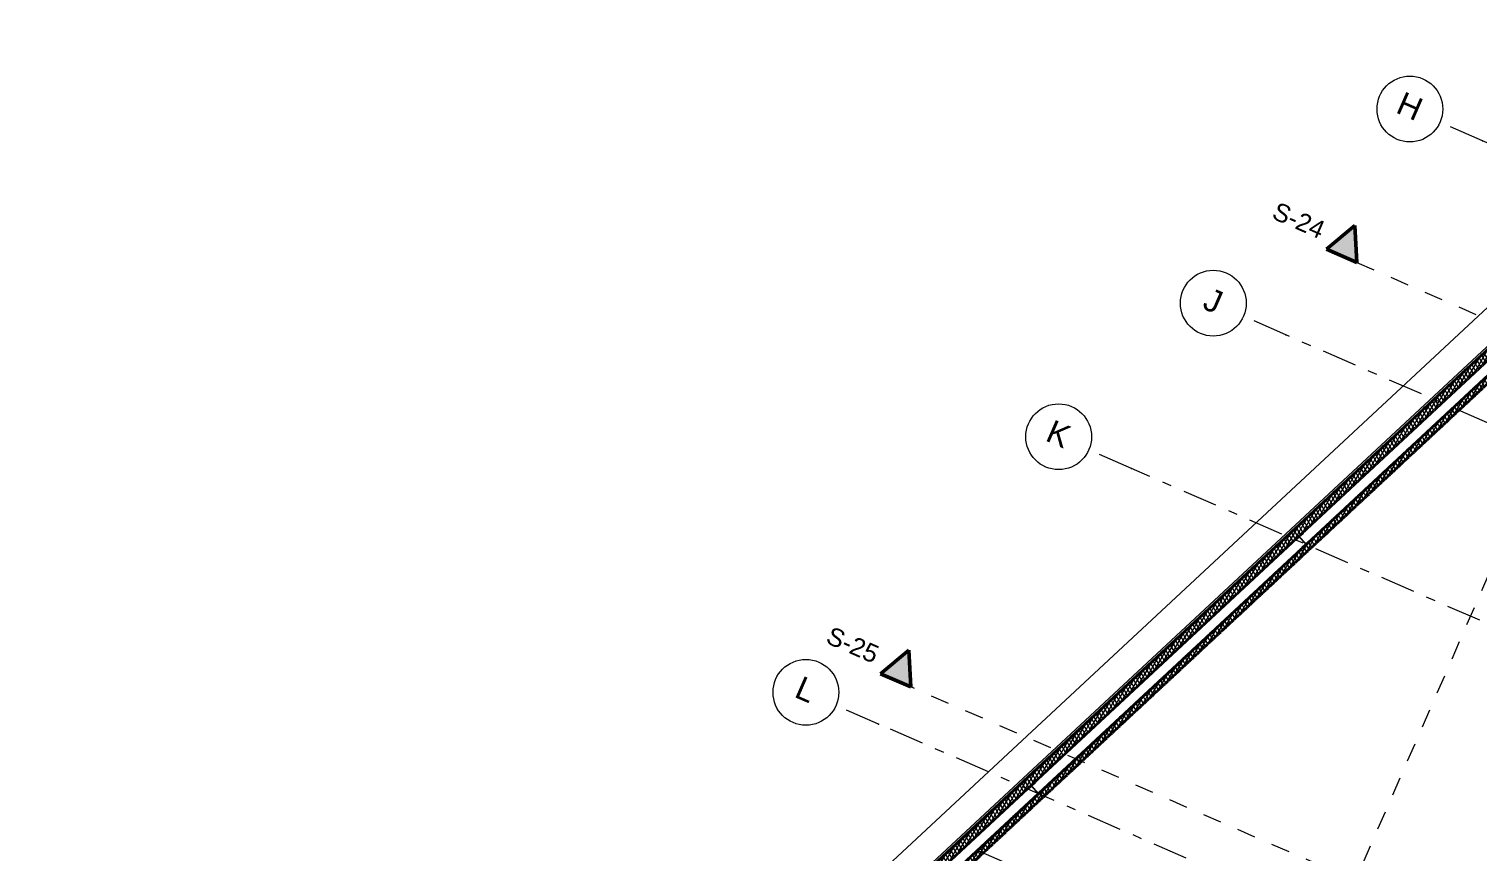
# Model space of a CAD drawing. Header units: millimetres. Extents: x -50172 to 312111, y -142074 to 4572.
# Drawn here: x -45286 to -23274, y -30050 to -17554 of the extents above; entities that cross this region are included whole.
import ezdxf
from ezdxf.enums import TextEntityAlignment as Align

# ---------------------------------------------------------------- set-up
doc = ezdxf.new("R2010")
doc.units = ezdxf.units.MM
doc.header["$MEASUREMENT"] = 0
for name, pattern in [('Dashed', [564.444447, 282.222223, -282.222223]), ('Double Dashed', [1093.611073, 529.166651, -211.666656, 141.111112, -211.666656]), ('Hidden Line', [55, 45, -10])]:
    doc.linetypes.add(name, pattern=pattern)
for name, color, linetype, lineweight in [('A-20-M_Roof_Pen_No__1', 7, 'Continuous', 13), ('A-95-MC_Marker_Section_P2.Marker_Pen_No__1', 7, 'Continuous', 13), ('A-95-MC_Marker_Section_P2.Marker_Pen_No__6', 7, 'Continuous', 35), ('COLUMN.IFC Import_Pen_No__2', 8, 'Continuous', 15), ('New_A-20-M_Floor_Slab_Pen_No__195', 7, 'Continuous', 35), ('New_A-20-M_Floor_Slab_Pen_No__4', 7, 'Continuous', 20), ('New_A-20-M_Floor_Slab_Pen_No__89', 8, 'Continuous', 20), ('New_A-20-M_Roof_Pen_No__92', 8, 'Continuous', 13), ('New_A-25-M_Wall_Ext_Pen_No__1', 7, 'Continuous', 13)]:
    doc.layers.add(name, color=color, linetype=linetype, lineweight=lineweight)
for name, color, linetype in [('A-95-MC_Marker_Section_P2.Marker', 7, 'Continuous'), ('COLUMN.IFC Import', 7, 'Continuous'), ('New_A-15-MG_Structural_Grid_Phase_2', 7, 'Continuous'), ('New_A-20-M_Floor_Slab', 7, 'Continuous'), ('New_A-20-M_Roof', 7, 'Continuous'), ('New_A-25-M_Wall_Ext', 7, 'Continuous')]:
    doc.layers.add(name, color=color, linetype=linetype)
for name, color, linetype, lineweight, true_color in [('A-95-MC_Marker_Section_P2.Marker_Pen_No__25', 7, 'Continuous', 50, 0x2a2a2a), ('New_A-15-MG_Structural_Grid_Phase_2_Pen_No__222', 7, 'Continuous', 13, 0x65af33), ('New_A-20-M_Floor_Slab_Pen_No__107', 7, 'Continuous', 15, 0xa6a6a6), ('New_A-25-M_Wall_Ext_Pen_No__107', 7, 'Continuous', 15, 0xa6a6a6)]:
    doc.layers.add(name, color=color, linetype=linetype, lineweight=lineweight, true_color=true_color)
doc.styles.add('GENERATED_STYLE_4', font='')
doc.styles.get('GENERATED_STYLE_4').set_extended_font_data('Swis721 BT')
pattern_1 = [(60, (0, 0), (-43.30127, 25), []), (120, (0, 0), (43.30127, 25), [])]

# ---------------------------------------------------------------- blocks, each defined once
blk = doc.blocks.new('Slab_1_1', base_point=(-34395, -33605))
at = {"layer": 'New_A-20-M_Floor_Slab_Pen_No__89', "linetype": 'Continuous', "flags": 128}
blk.add_lwpolyline([(-34395, -33605), (-17870, -40809), (-17712, -40447), (-34210, -33271), (-3131, -4350), (2205, -6671), (2363, -6309), (-3208, -3903), (-34893, -33388)], close=True, dxfattribs=at)
blk = doc.blocks.new('Roof_1_1', base_point=(-23076, -22803))
at = {"layer": 'New_A-20-M_Roof_Pen_No__92', "linetype": 'Continuous', "flags": 128}
for points in [[(-23076, -22803), (-30854, -30049)], [(-30853, -30048), (-23076, -22801)], [(-23075, -22801), (-30853, -30047)], [(-30853, -30047), (-30853, -30048), (-30854, -30049)], [(-30854, -30049), (14148, -49673)]]:
    blk.add_lwpolyline(points, dxfattribs=at)
blk = doc.blocks.new('*X151')
at = {"layer": 'New_A-20-M_Floor_Slab_Pen_No__107', "linetype": 'Continuous'}
for points in [[(-23401, -23213), (-23280, -23101), (-23283, -23101), (-23401, -23211)], [(-23251, -23071), (-23283, -23101), (-23280, -23101), (-23251, -23074)], [(-23701, -23493), (-23602, -23401), (-23605, -23401), (-23701, -23490)], [(-23551, -23350), (-23605, -23401), (-23602, -23401), (-23551, -23353)], [(-24001, -23772), (-23925, -23701), (-23928, -23701), (-24001, -23769)], [(-23851, -23629), (-23928, -23701), (-23925, -23701), (-23851, -23632)], [(-24151, -23909), (-24250, -24001), (-24247, -24001), (-24151, -23911)], [(-24451, -24188), (-24572, -24301), (-24570, -24301), (-24451, -24191)], [(-24301, -24051), (-24247, -24001), (-24250, -24001), (-24301, -24048)], [(-24601, -24330), (-24570, -24301), (-24572, -24301), (-24601, -24327)], [(-24901, -24609), (-24892, -24601), (-24895, -24601), (-24901, -24607)], [(-24751, -24467), (-24895, -24601), (-24892, -24601), (-24751, -24470)], [(-25201, -24888), (-25053, -24751), (-25056, -24751), (-25201, -24886)], [(-25051, -24746), (-25056, -24751), (-25053, -24751), (-25051, -24749)], [(-25501, -25168), (-25376, -25051), (-25378, -25051), (-25501, -25165)], [(-25351, -25025), (-25378, -25051), (-25376, -25051), (-25351, -25028)], [(-25651, -25305), (-25701, -25351), (-25698, -25351), (-25651, -25307)], [(-25801, -25447), (-25698, -25351), (-25701, -25351), (-25801, -25444)], [(-26101, -25726), (-26020, -25651), (-26023, -25651), (-26101, -25723)], [(-25951, -25584), (-26023, -25651), (-26020, -25651), (-25951, -25586)], [(-26401, -26005), (-26343, -25951), (-26346, -25951), (-26401, -26002)], [(-26251, -25863), (-26346, -25951), (-26343, -25951), (-26251, -25866)], [(-26551, -26142), (-26668, -26251), (-26665, -26251), (-26551, -26145)], [(-26701, -26284), (-26665, -26251), (-26668, -26251), (-26701, -26282)], [(-27001, -26564), (-26987, -26551), (-26990, -26551), (-27001, -26561)], [(-26851, -26421), (-26990, -26551), (-26987, -26551), (-26851, -26424)], [(-27301, -26843), (-27151, -26703), (-27151, -26701), (-27152, -26701), (-27301, -26840)], [(-27151, -26700), (-27152, -26701), (-27151, -26701)], [(-27601, -27122), (-27471, -27001), (-27474, -27001), (-27601, -27119)], [(-27451, -26980), (-27474, -27001), (-27471, -27001), (-27451, -26982)], [(-27751, -27259), (-27796, -27301), (-27793, -27301), (-27751, -27262)], [(-27901, -27401), (-27793, -27301), (-27796, -27301), (-27901, -27398)], [(-28201, -27680), (-28116, -27601), (-28119, -27601), (-28201, -27678)], [(-28051, -27538), (-28119, -27601), (-28116, -27601), (-28051, -27541)], [(-28501, -27959), (-28438, -27901), (-28441, -27901), (-28501, -27957)], [(-28351, -27817), (-28441, -27901), (-28438, -27901), (-28351, -27820)], [(-28651, -28096), (-28764, -28201), (-28761, -28201), (-28651, -28099)], [(-28951, -28376), (-29086, -28501), (-29083, -28501), (-28951, -28378)], [(-28801, -28239), (-28761, -28201), (-28764, -28201), (-28801, -28236)], [(-29101, -28518), (-29083, -28501), (-29086, -28501), (-29101, -28515)], [(-29401, -28797), (-29251, -28657), (-29251, -28655), (-29401, -28794)], [(-29701, -29076), (-29567, -28951), (-29570, -28951), (-29701, -29073)], [(-29551, -28934), (-29570, -28951), (-29567, -28951), (-29551, -28937)], [(-30001, -29355), (-29889, -29251), (-29892, -29251), (-30001, -29353)], [(-29851, -29213), (-29892, -29251), (-29889, -29251), (-29851, -29216)], [(-30151, -29492), (-30214, -29551), (-30211, -29551), (-30151, -29495)], [(-30301, -29635), (-30211, -29551), (-30214, -29551), (-30301, -29632)], [(-30601, -29914), (-30534, -29851), (-30537, -29851), (-30601, -29911)], [(-30451, -29771), (-30537, -29851), (-30534, -29851), (-30451, -29774)]]:
    blk.add_hatch(color=256, dxfattribs=at).paths.add_polyline_path(points)
blk = doc.blocks.new('Wall_60_1', base_point=(-34390, -33302))
at = {"layer": 'New_A-20-M_Floor_Slab_Pen_No__107', "linetype": 'Continuous'}
h = blk.add_hatch(dxfattribs=at)
h.set_pattern_fill('Batt_Insulation_0001', color=256, style=0, pattern_type=2)
h.set_pattern_definition(pattern_1)
h.paths.add_polyline_path([(-34213, -33272), (-3131, -4348), (-3151, -4232), (-34390, -33302)])
at = {"layer": 'New_A-20-M_Floor_Slab_Pen_No__195', "linetype": 'Hidden Line'}
blk.add_line((-34213, -33272), (-3131, -4348), dxfattribs=at)
at = {"layer": 'New_A-20-M_Floor_Slab_Pen_No__195', "linetype": 'Hidden Line', "flags": 128}
blk.add_lwpolyline([(-34210, -33271), (-3131, -4350)], dxfattribs=at)
at = {"layer": 'New_A-20-M_Floor_Slab_Pen_No__4', "linetype": 'Continuous', "flags": 128}
blk.add_lwpolyline([(-3151, -4232), (-34390, -33302)], dxfattribs=at)
at = {"layer": 'New_A-20-M_Floor_Slab', "color": 250, "lineweight": 50, "true_color": 0x2a2a2a}
blk.add_blockref('*X151', (0, 0), dxfattribs=at)
blk = doc.blocks.new('Standard grid marker_21')
at = {"layer": 'New_A-15-MG_Structural_Grid_Phase_2_Pen_No__222', "linetype": 'Double Dashed'}
blk.add_line((2643, 0), (48998, 0), dxfattribs=at)
at = {"layer": 'New_A-15-MG_Structural_Grid_Phase_2_Pen_No__222', "style": 'GENERATED_STYLE_4'}
blk.add_attdef('AC_MarkerText_1', text='', height=350, rotation=113.5, dxfattribs=at).set_placement((-500, -1294), align=Align.MIDDLE_CENTER)
blk = doc.blocks.new('Column 54')
at = {"layer": 'COLUMN.IFC Import_Pen_No__2', "linetype": 'Continuous'}
for p, q in [((-76.45, 78.8), (76.45, 78.8)), ((-76.45, 69.4), (-76.45, 78.8)), ((-3.25, 69.4), (-76.45, 69.4)), ((-3.25, -69.4), (-3.25, 69.4)), ((3.25, 69.4), (3.25, -69.4)), ((76.45, 69.4), (3.25, 69.4)), ((76.45, 78.8), (76.45, 69.4)), ((-76.45, -69.4), (-3.25, -69.4)), ((-76.45, -78.8), (-76.45, -69.4)), ((76.45, -78.8), (-76.45, -78.8)), ((3.25, -69.4), (76.45, -69.4)), ((76.45, -69.4), (76.45, -78.8))]:
    blk.add_line(p, q, dxfattribs=at)
blk = doc.blocks.new('Wall_67_1', base_point=(-10929, -11034))
at = {"layer": 'New_A-25-M_Wall_Ext_Pen_No__107', "linetype": 'Continuous'}
blk.add_hatch(color=256, dxfattribs=at).paths.add_polyline_path([(-10929, -11034), (-34965, -33400), (-34916, -33392), (-10911, -11053)])
h = blk.add_hatch(dxfattribs=at)
h.set_pattern_fill('Batt_Insulation_0001', color=256, style=0, pattern_type=2)
h.set_pattern_definition(pattern_1)
h.paths.add_polyline_path([(-10911, -11053), (-34916, -33392), (-34871, -33384), (-10894, -11072)])
h = blk.add_hatch(dxfattribs=at)
h.set_pattern_fill('Batt_Insulation_0001', color=256, style=0, pattern_type=2)
h.set_pattern_definition(pattern_1)
h.paths.add_polyline_path([(-10894, -11072), (-34871, -33384), (-34692, -33354), (-10826, -11145)])
h = blk.add_hatch(dxfattribs=at)
h.set_pattern_fill('Plywood_0001', color=256, style=0, pattern_type=2)
h.set_pattern_definition([(0, (0, 0), (0, 200), [])])
h.paths.add_polyline_path([(-10826, -11145), (-34692, -33354), (-34659, -33348), (-10813, -11158)])
at = {"layer": 'New_A-25-M_Wall_Ext_Pen_No__107', "linetype": 'Continuous', "lineweight": 0, "true_color": 0x535353}
for points in [[(-10813, -11158), (-34659, -33348), (-34656, -33348), (-10812, -11160)], [(-10710, -11269), (-34386, -33302), (-34382, -33301), (-10708, -11271)]]:
    blk.add_hatch(color=251, dxfattribs=at).paths.add_polyline_path(points)
at = {"layer": 'New_A-25-M_Wall_Ext_Pen_No__107', "linetype": 'Continuous'}
h = blk.add_hatch(dxfattribs=at)
h.set_pattern_fill('Plaster_0001', color=256, style=0, pattern_type=2)
h.set_pattern_definition([(222.9401, (0, 0), (-117.9931, 126.7976), [0, -100]), (222.9401, (22.4, -97.46), (-117.9931, 126.7976), [0, -100])])
h.paths.add_polyline_path([(-10708, -11271), (-34382, -33301), (-34355, -33296), (-10698, -11282)])
at = {"layer": 'New_A-25-M_Wall_Ext_Pen_No__1', "linetype": 'Continuous'}
for p, q in [((-10911, -11053), (-34916, -33392)), ((-10894, -11072), (-34871, -33384)), ((-10826, -11145), (-34692, -33354)), ((-10813, -11158), (-34659, -33348)), ((-10812, -11160), (-34656, -33348)), ((-10710, -11269), (-34386, -33302)), ((-10708, -11271), (-34382, -33301))]:
    blk.add_line(p, q, dxfattribs=at)
at = {"layer": 'New_A-25-M_Wall_Ext_Pen_No__1', "linetype": 'Continuous', "flags": 128}
for points in [[(-10929, -11034), (-34965, -33400)], [(-34355, -33296), (-10698, -11282)]]:
    blk.add_lwpolyline(points, dxfattribs=at)
blk = doc.blocks.new('Standard grid marker_28')
at = {"layer": 'New_A-15-MG_Structural_Grid_Phase_2_Pen_No__222', "linetype": 'Double Dashed'}
for p, q in [((705, 0), (18281, 0)), ((705, 0), (0, 0)), ((18281, 0), (18986, 0))]:
    blk.add_line(p, q, dxfattribs=at)
at = {"layer": 'New_A-15-MG_Structural_Grid_Phase_2_Pen_No__222', "linetype": 'Continuous'}
for centre in [(-500, 0), (19486, 0)]:
    blk.add_circle(centre, 500, dxfattribs=at)
at = {"layer": 'New_A-15-MG_Structural_Grid_Phase_2_Pen_No__222', "linetype": 'Double Dashed'}
for p in [(705, 0), (705, 0), (18281, 0), (18281, 0)]:
    blk.add_point(p, dxfattribs=at)
at = {"layer": 'New_A-15-MG_Structural_Grid_Phase_2_Pen_No__222', "style": 'GENERATED_STYLE_4'}
for tag, p in [('AC_MarkerText_1_0', (-500, 43)), ('AC_MarkerText_1_1', (19486, 43))]:
    blk.add_attdef(tag, text='', height=350, rotation=180, dxfattribs=at).set_placement(p, align=Align.MIDDLE_CENTER)
blk = doc.blocks.new('Standard grid marker_29')
at = {"layer": 'New_A-15-MG_Structural_Grid_Phase_2_Pen_No__222', "linetype": 'Double Dashed'}
for p, q in [((705, 0), (53258, 0)), ((53258, 0), (53963, 0))]:
    blk.add_line(p, q, dxfattribs=at)
at = {"layer": 'New_A-15-MG_Structural_Grid_Phase_2_Pen_No__222', "linetype": 'Continuous'}
blk.add_circle((54463, 0), 500, dxfattribs=at)
at = {"layer": 'New_A-15-MG_Structural_Grid_Phase_2_Pen_No__222', "linetype": 'Double Dashed'}
blk.add_point((53258, 0), dxfattribs=at)
blk.add_point((53258, 0), dxfattribs=at)
at = {"layer": 'New_A-15-MG_Structural_Grid_Phase_2_Pen_No__222', "style": 'GENERATED_STYLE_4'}
for tag, p in [('AC_MarkerText_1_0', (-500, 39)), ('AC_MarkerText_1_1', (54463, 39))]:
    blk.add_attdef(tag, text='', height=350, rotation=180, dxfattribs=at).set_placement(p, align=Align.MIDDLE_CENTER)
blk = doc.blocks.new('Standard grid marker_30')
at = {"layer": 'New_A-15-MG_Structural_Grid_Phase_2_Pen_No__222', "linetype": 'Double Dashed'}
for p, q in [((705, 0), (54601, 0)), ((54601, 0), (55306, 0))]:
    blk.add_line(p, q, dxfattribs=at)
at = {"layer": 'New_A-15-MG_Structural_Grid_Phase_2_Pen_No__222', "linetype": 'Continuous'}
blk.add_circle((55806, 0), 500, dxfattribs=at)
at = {"layer": 'New_A-15-MG_Structural_Grid_Phase_2_Pen_No__222', "linetype": 'Double Dashed'}
blk.add_point((54601, 0), dxfattribs=at)
blk.add_point((54601, 0), dxfattribs=at)
at = {"layer": 'New_A-15-MG_Structural_Grid_Phase_2_Pen_No__222', "style": 'GENERATED_STYLE_4'}
for tag, p in [('AC_MarkerText_1_0', (-500, 43)), ('AC_MarkerText_1_1', (55806, 43))]:
    blk.add_attdef(tag, text='', height=350, rotation=180, dxfattribs=at).set_placement(p, align=Align.MIDDLE_CENTER)
blk = doc.blocks.new('Standard grid marker_38')
at = {"layer": 'New_A-15-MG_Structural_Grid_Phase_2_Pen_No__222', "linetype": 'Double Dashed'}
for p, q in [((705, 0), (11275, 0)), ((705, 0), (0, 0)), ((11275, 0), (11980, 0))]:
    blk.add_line(p, q, dxfattribs=at)
at = {"layer": 'New_A-15-MG_Structural_Grid_Phase_2_Pen_No__222', "linetype": 'Continuous'}
for centre in [(-500, 0), (12480, 0)]:
    blk.add_circle(centre, 500, dxfattribs=at)
at = {"layer": 'New_A-15-MG_Structural_Grid_Phase_2_Pen_No__222', "linetype": 'Double Dashed'}
for p in [(705, 0), (705, 0), (11275, 0), (11275, 0)]:
    blk.add_point(p, dxfattribs=at)
at = {"layer": 'New_A-15-MG_Structural_Grid_Phase_2_Pen_No__222', "style": 'GENERATED_STYLE_4'}
for tag, p in [('AC_MarkerText_1_0', (-500, 43)), ('AC_MarkerText_1_1', (12480, 43))]:
    blk.add_attdef(tag, text='', height=350, rotation=180, dxfattribs=at).set_placement(p, align=Align.MIDDLE_CENTER)
blk = doc.blocks.new('Cutting Plane_4_1', base_point=(-25330, -21003))
at = {"layer": 'A-95-MC_Marker_Section_P2.Marker_Pen_No__25', "linetype": 'Continuous'}
blk.add_hatch(color=256, dxfattribs=at).paths.add_polyline_path([(-25560, -20903), (-25101, -21103), (-25131, -20544)])
at = {"layer": 'A-95-MC_Marker_Section_P2.Marker_Pen_No__1', "linetype": 'Dashed'}
blk.add_line((-25101, -21103), (22392, -41812), dxfattribs=at)
at = {"layer": 'A-95-MC_Marker_Section_P2.Marker_Pen_No__25', "linetype": 'Continuous'}
for p, q in [((-25131, -20544), (-25560, -20903)), ((-25101, -21103), (-25131, -20544)), ((-25560, -20903), (-25101, -21103))]:
    blk.add_line(p, q, dxfattribs=at)
at = {"layer": 'A-95-MC_Marker_Section_P2.Marker_Pen_No__6', "insert": (-26412, -20431), "char_height": 275, "attachment_point": 7, "rotation": 336.4404, "style": 'GENERATED_STYLE_4'}
blk.add_mtext('\\A1;{\\fSwis721 BT|b0|i0|c0|p34;S-24}', dxfattribs=at)
blk = doc.blocks.new('Cutting Plane_5_1', base_point=(18851, -50545))
at = {"layer": 'A-95-MC_Marker_Section_P2.Marker_Pen_No__25', "linetype": 'Continuous'}
blk.add_hatch(color=256, dxfattribs=at).paths.add_polyline_path([(-32340, -27355), (-31882, -27555), (-31911, -26997)])
at = {"layer": 'A-95-MC_Marker_Section_P2.Marker_Pen_No__1', "linetype": 'Dashed'}
blk.add_line((-6471, -38635), (-31882, -27555), dxfattribs=at)
at = {"layer": 'A-95-MC_Marker_Section_P2.Marker_Pen_No__25', "linetype": 'Continuous'}
for p, q in [((-31911, -26997), (-32340, -27355)), ((-31882, -27555), (-31911, -26997)), ((-32340, -27355), (-31882, -27555))]:
    blk.add_line(p, q, dxfattribs=at)
at = {"layer": 'A-95-MC_Marker_Section_P2.Marker_Pen_No__6', "insert": (-33192, -26883), "char_height": 275, "attachment_point": 7, "rotation": 336.4404, "style": 'GENERATED_STYLE_4'}
blk.add_mtext('\\A1;{\\fSwis721 BT|b0|i0|c0|p34;S-25}', dxfattribs=at)
blk = doc.blocks.new('Cutting Plane_9_1', base_point=(-22092, -23539))
at = {"layer": 'A-95-MC_Marker_Section_P2.Marker_Pen_No__25', "linetype": 'Continuous'}
for points in [[(-21992, -23310), (-22192, -23768), (-21633, -23739)], [(-26233, -33037), (-26033, -32579), (-25675, -33008)]]:
    blk.add_hatch(color=256, dxfattribs=at).paths.add_polyline_path(points)
at = {"layer": 'A-95-MC_Marker_Section_P2.Marker_Pen_No__1', "linetype": 'Dashed'}
blk.add_line((-22192, -23768), (-26033, -32579), dxfattribs=at)
at = {"layer": 'A-95-MC_Marker_Section_P2.Marker_Pen_No__25', "linetype": 'Continuous'}
for p, q in [((-21992, -23310), (-22192, -23768)), ((-21633, -23739), (-21992, -23310)), ((-22192, -23768), (-21633, -23739)), ((-26233, -33037), (-26033, -32579)), ((-26033, -32579), (-25675, -33008)), ((-25675, -33008), (-26233, -33037))]:
    blk.add_line(p, q, dxfattribs=at)
at = {"layer": 'A-95-MC_Marker_Section_P2.Marker_Pen_No__6', "char_height": 275, "rotation": 66.4404, "style": 'GENERATED_STYLE_4'}
for insert, attachment_point in [((-21580, -23325), 7), ((-25942, -33328), 9)]:
    blk.add_mtext('\\A1;{\\fSwis721 BT|b0|i0|c0|p34;S-169}', dxfattribs=dict(at, insert=insert, attachment_point=attachment_point))

msp = doc.modelspace()

# ---------------------------------------------------------------- linework, layer by layer
at = {"layer": 'A-20-M_Roof_Pen_No__1', "linetype": 'Continuous', "flags": 128}
msp.add_lwpolyline([(-10929.1, -11033.6), (-11222.7, -10718.1), (-35220, -33051.7, 0.1872464), (-45165.9, -54137.9, 0.0363407), (-45188.3, -60137.2), (-44748.9, -60133.2), (-42569.8, -61081), (-41889.8, -65455.6, 0.2416882), (-38286.5, -69785.9, 0.0808458), (-29464.2, -72116.1)], format="xyb", dxfattribs=at)

# ---------------------------------------------------------------- block references
at = {"layer": 'A-95-MC_Marker_Section_P2.Marker'}
for name, p in [('Cutting Plane_4_1', (-25330.5, -21002.6)), ('Cutting Plane_9_1', (-22091.6, -23538.9)), ('Cutting Plane_5_1', (18850.6, -50545.4))]:
    msp.add_blockref(name, p, dxfattribs=at)
at = {"layer": 'COLUMN.IFC Import', "linetype": 'Continuous', "zscale": 1000, "rotation": 42.93888217509532}
for p in [(-25926.6, -25329), (-29995.7, -29115.7)]:
    msp.add_blockref('Column 54', p, dxfattribs=at)
at = {"layer": 'New_A-15-MG_Structural_Grid_Phase_2', "color": 8, "linetype": 'Continuous', "lineweight": 15, "zscale": 1000, "rotation": 222.9404146370858}
msp.add_blockref('Standard grid marker_21', (3387.7, 1823.7), dxfattribs=at)
at = {"layer": 'New_A-15-MG_Structural_Grid_Phase_2', "color": 8, "linetype": 'Continuous', "lineweight": 15}
ref = msp.add_blockref('Standard grid marker_28', (-6433.3, -26559.5), dxfattribs=dict(at, zscale=1000, rotation=156.4404115839929))
ref.add_attrib('AC_MarkerText_1', 'H', dxfattribs={"layer": 'New_A-15-MG_Structural_Grid_Phase_2_Pen_No__222', "color": 85, "true_color": 0x65af33, "height": 350, "rotation": 336.44041, "style": 'GENERATED_STYLE_4'}).set_placement((-5974.9, -26715.9), align=Align.MIDDLE_CENTER)
ref.add_attrib('AC_MarkerText_1_1', 'H', dxfattribs={"layer": 'New_A-15-MG_Structural_Grid_Phase_2_Pen_No__222', "color": 85, "true_color": 0x65af33, "height": 350, "rotation": 336.44041, "style": 'GENERATED_STYLE_4'}).set_placement((-24295.3, -18727.3), align=Align.MIDDLE_CENTER)
ref = msp.add_blockref('Standard grid marker_29', (22639.6, -43491.3), dxfattribs=dict(at, zscale=1000, rotation=156.4404115839929))
ref.add_attrib('AC_MarkerText_1_1', 'J', dxfattribs={"layer": 'New_A-15-MG_Structural_Grid_Phase_2_Pen_No__222', "color": 85, "true_color": 0x65af33, "height": 350, "rotation": 336.44041, "style": 'GENERATED_STYLE_4'}).set_placement((-27283.9, -21683.5), align=Align.MIDDLE_CENTER)
ref = msp.add_blockref('Standard grid marker_30', (21520.4, -46057.9), dxfattribs=dict(at, zscale=1000, rotation=156.4404115839929))
ref.add_attrib('AC_MarkerText_1_1', 'K', dxfattribs={"layer": 'New_A-15-MG_Structural_Grid_Phase_2_Pen_No__222', "color": 85, "true_color": 0x65af33, "height": 350, "rotation": 336.44041, "style": 'GENERATED_STYLE_4'}).set_placement((-29634, -23708.7), align=Align.MIDDLE_CENTER)
ref = msp.add_blockref('Standard grid marker_38', (-22036.6, -32625.7), dxfattribs=dict(at, zscale=1000, rotation=156.4404115839929))
ref.add_attrib('AC_MarkerText_1', 'L', dxfattribs={"layer": 'New_A-15-MG_Structural_Grid_Phase_2_Pen_No__222', "color": 85, "true_color": 0x65af33, "height": 350, "rotation": 336.44041, "style": 'GENERATED_STYLE_4'}).set_placement((-21578.3, -32782.2), align=Align.MIDDLE_CENTER)
ref.add_attrib('AC_MarkerText_1_1', 'L', dxfattribs={"layer": 'New_A-15-MG_Structural_Grid_Phase_2_Pen_No__222', "color": 85, "true_color": 0x65af33, "height": 350, "rotation": 336.44041, "style": 'GENERATED_STYLE_4'}).set_placement((-33476.4, -27594), align=Align.MIDDLE_CENTER)
at = {"layer": 'New_A-20-M_Floor_Slab', "color": 8, "linetype": 'Continuous', "lineweight": 20}
msp.add_blockref('Slab_1_1', (-34395.5, -33605), dxfattribs=at)
at = {"layer": 'New_A-20-M_Floor_Slab', "color": 250, "lineweight": 50, "true_color": 0x2a2a2a}
msp.add_blockref('Wall_60_1', (-34389.5, -33302.1), dxfattribs=at)
at = {"layer": 'New_A-20-M_Roof', "color": 8, "linetype": 'Continuous', "lineweight": 13}
msp.add_blockref('Roof_1_1', (-23076.4, -22803), dxfattribs=at)
at = {"layer": 'New_A-25-M_Wall_Ext', "color": 250, "lineweight": 50, "true_color": 0x2a2a2a}
msp.add_blockref('Wall_67_1', (-10929.1, -11033.6), dxfattribs=at)

doc.saveas('drawing.dxf')
